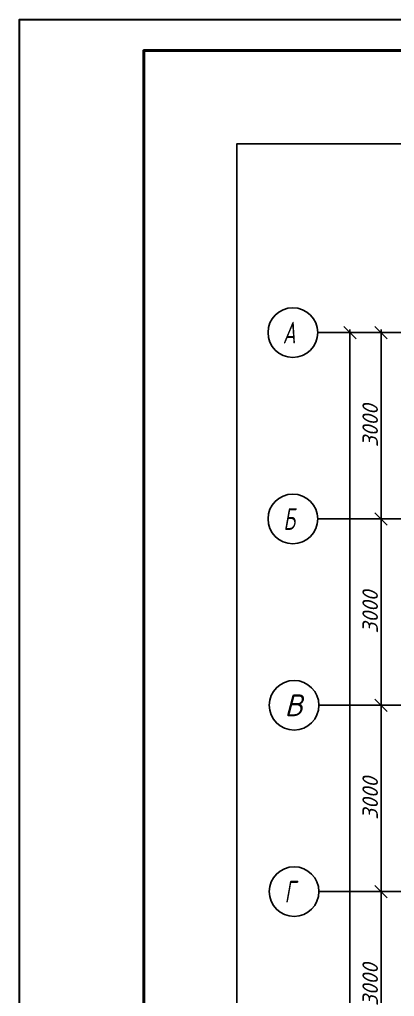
# Model space of a CAD drawing. Header units: millimetres. Extents: x 0 to 1293, y 0 to 420.
# Drawn here: x 0 to 60.3, y 262.7 to 420 of the extents above; entities that cross this region are included whole.
import ezdxf

# ---------------------------------------------------------------- set-up
doc = ezdxf.new("R2010")
doc.units = ezdxf.units.MM
doc.linetypes.add('ГОСТ 2.303 5', pattern=[24, 20, -1.5, 1, -1.5])
for name, color, linetype in [('Viewport2ForCustomObjects_0', 7, 'Continuous'), ('Рамка', 7, 'Continuous'), ('Строительные оси', 7, 'Continuous')]:
    doc.layers.add(name, color=color, linetype=linetype)
doc.styles.add('2.5', font='isocpeui.ttf')
doc.styles.add('CustomTextStyle69', font='isocpeui.ttf', dxfattribs={"width": 0.663175, "height": 3.5})
doc.styles.add('CustomTextStyle71', font='isocpeui.ttf', dxfattribs={"width": 0.663175, "height": 3.5})
doc.styles.add('CustomTextStyle72', font='isocpeui.ttf', dxfattribs={"width": 0.663175, "height": 3.5})
doc.styles.add('CustomTextStyle75', font='isocpeui.ttf', dxfattribs={"width": 0.987755, "height": 3.5})
doc.dimstyles.new('ISO-100', dxfattribs={"dimtxt": 2.5, "dimasz": 2, "dimexe": 0.5, "dimexo": 0.5, "dimgap": 0.5, "dimtad": 1, "dimdec": 0, "dimlfac": 100, "dimzin": 0, "dimdsep": 46, "dimtxsty": '2.5', "dimblk": 'OBLIQUE', "dimcen": 0, "dimdle": 0.5, "dimclrd": 3, "dimclre": 3, "dimadec": 0, "dimazin": 0, "dimtfac": 1, "dimtdec": 0, "dimtmove": 0, "dimatfit": 1, "dimfxl": 1, "dimtolj": 1, "dimtzin": 0, "dimlwd": -1, "dimarcsym": 0})

# ---------------------------------------------------------------- blocks, each defined once
blk = doc.blocks.new('_Oblique')
at = {"color": 0, "linetype": 'ByBlock', "lineweight": -2}
blk.add_line((-0.5, -0.5), (0.5, 0.5), dxfattribs=at)
blk = doc.blocks.new('*D584')
at = {"layer": 'Defpoints', "color": 0, "ltscale": 100, "transparency": 16777216}
for p in [(48.19, 279.59), (58.19, 279.59), (48.19, 249.59)]:
    blk.add_point(p, dxfattribs=at)
at = {"layer": 'Строительные оси', "color": 3, "ltscale": 100, "transparency": 16777216}
blk.add_line((58.19, 249.09), (58.19, 280.09), dxfattribs=at)
at = {"layer": 'Строительные оси', "color": 3, "lineweight": -2, "ltscale": 100, "transparency": 16777216}
for p, q in [((48.69, 279.59), (58.69, 279.59)), ((48.69, 249.59), (58.69, 249.59))]:
    blk.add_line(p, q, dxfattribs=at)
at = {"layer": 'Строительные оси', "color": 3, "ltscale": 100, "transparency": 16777216, "xscale": 2, "yscale": 2, "zscale": 2}
for p, rotation in [((58.19, 279.59), 90), ((58.19, 249.59), 270)]:
    blk.add_blockref('_Oblique', p, dxfattribs=dict(at, rotation=rotation))
at = {"layer": 'Строительные оси', "color": 0, "ltscale": 100, "transparency": 16777216, "insert": (56.44, 264.59), "char_height": 2.5, "attachment_point": 5, "rotation": 90, "style": '2.5'}
blk.add_mtext('\\A1;3000', dxfattribs=at)
blk = doc.blocks.new('*D585')
at = {"layer": 'Defpoints', "color": 0, "ltscale": 100, "transparency": 16777216}
for p in [(48.19, 309.59), (58.19, 309.59), (48.19, 279.59)]:
    blk.add_point(p, dxfattribs=at)
at = {"layer": 'Строительные оси', "color": 3, "ltscale": 100, "transparency": 16777216}
blk.add_line((58.19, 279.09), (58.19, 310.09), dxfattribs=at)
at = {"layer": 'Строительные оси', "color": 3, "lineweight": -2, "ltscale": 100, "transparency": 16777216}
for p, q in [((48.69, 309.59), (58.69, 309.59)), ((48.69, 279.59), (58.69, 279.59))]:
    blk.add_line(p, q, dxfattribs=at)
at = {"layer": 'Строительные оси', "color": 3, "ltscale": 100, "transparency": 16777216, "xscale": 2, "yscale": 2, "zscale": 2}
for p, rotation in [((58.19, 309.59), 90), ((58.19, 279.59), 270)]:
    blk.add_blockref('_Oblique', p, dxfattribs=dict(at, rotation=rotation))
at = {"layer": 'Строительные оси', "color": 0, "ltscale": 100, "transparency": 16777216, "insert": (56.44, 294.59), "char_height": 2.5, "attachment_point": 5, "rotation": 90, "style": '2.5'}
blk.add_mtext('\\A1;3000', dxfattribs=at)
blk = doc.blocks.new('*D586')
at = {"layer": 'Defpoints', "color": 0, "ltscale": 100, "transparency": 16777216}
for p in [(48, 339.59), (58.19, 339.59), (48.19, 309.59)]:
    blk.add_point(p, dxfattribs=at)
at = {"layer": 'Строительные оси', "color": 3, "ltscale": 100, "transparency": 16777216}
blk.add_line((58.19, 309.09), (58.19, 340.09), dxfattribs=at)
at = {"layer": 'Строительные оси', "color": 3, "lineweight": -2, "ltscale": 100, "transparency": 16777216}
for p, q in [((48.5, 339.59), (58.69, 339.59)), ((48.69, 309.59), (58.69, 309.59))]:
    blk.add_line(p, q, dxfattribs=at)
at = {"layer": 'Строительные оси', "color": 3, "ltscale": 100, "transparency": 16777216, "xscale": 2, "yscale": 2, "zscale": 2}
for p, rotation in [((58.19, 339.59), 90), ((58.19, 309.59), 270)]:
    blk.add_blockref('_Oblique', p, dxfattribs=dict(at, rotation=rotation))
at = {"layer": 'Строительные оси', "color": 0, "ltscale": 100, "transparency": 16777216, "insert": (56.44, 324.59), "char_height": 2.5, "attachment_point": 5, "rotation": 90, "style": '2.5'}
blk.add_mtext('\\A1;3000', dxfattribs=at)
blk = doc.blocks.new('*D587')
at = {"layer": 'Defpoints', "color": 0, "ltscale": 100, "transparency": 16777216}
for p in [(48, 369.59), (58.19, 369.59), (48, 339.59)]:
    blk.add_point(p, dxfattribs=at)
at = {"layer": 'Строительные оси', "color": 3, "ltscale": 100, "transparency": 16777216}
blk.add_line((58.19, 339.09), (58.19, 370.09), dxfattribs=at)
at = {"layer": 'Строительные оси', "color": 3, "lineweight": -2, "ltscale": 100, "transparency": 16777216}
for p, q in [((48.5, 369.59), (58.69, 369.59)), ((48.5, 339.59), (58.69, 339.59))]:
    blk.add_line(p, q, dxfattribs=at)
at = {"layer": 'Строительные оси', "color": 3, "ltscale": 100, "transparency": 16777216, "xscale": 2, "yscale": 2, "zscale": 2}
for p, rotation in [((58.19, 369.59), 90), ((58.19, 339.59), 270)]:
    blk.add_blockref('_Oblique', p, dxfattribs=dict(at, rotation=rotation))
at = {"layer": 'Строительные оси', "color": 0, "ltscale": 100, "transparency": 16777216, "insert": (56.44, 354.59), "char_height": 2.5, "attachment_point": 5, "rotation": 90, "style": '2.5'}
blk.add_mtext('\\A1;3000', dxfattribs=at)
blk = doc.blocks.new('*D588')
at = {"layer": 'Defpoints', "color": 0, "ltscale": 100, "transparency": 16777216}
for p in [(48, 369.59), (48.19, 99.59), (53.19, 99.59)]:
    blk.add_point(p, dxfattribs=at)
at = {"layer": 'Строительные оси', "color": 3, "ltscale": 100, "transparency": 16777216}
blk.add_line((53.19, 370.09), (53.19, 99.09), dxfattribs=at)
at = {"layer": 'Строительные оси', "color": 3, "lineweight": -2, "ltscale": 100, "transparency": 16777216}
for p, q in [((48.5, 369.59), (53.69, 369.59)), ((48.69, 99.59), (53.69, 99.59))]:
    blk.add_line(p, q, dxfattribs=at)
at = {"layer": 'Строительные оси', "color": 3, "ltscale": 100, "transparency": 16777216, "xscale": 2, "yscale": 2, "zscale": 2}
for p, rotation in [((53.19, 369.59), 90), ((53.19, 99.59), 270)]:
    blk.add_blockref('_Oblique', p, dxfattribs=dict(at, rotation=rotation))
at = {"layer": 'Строительные оси', "color": 0, "ltscale": 100, "transparency": 16777216, "insert": (51.42, 234.59), "char_height": 2.5, "attachment_point": 5, "rotation": 90, "style": '2.5'}
blk.add_mtext('\\A1;27000', dxfattribs=at)
blk = doc.blocks.new('*E596')
at = {"layer": 'Строительные оси', "color": 3, "linetype": 'ГОСТ 2.303 5', "lineweight": 25}
for p, q in [((14, 308), (8, 308)), ((484.19, 308), (14, 308)), ((14, 278), (8, 278)), ((484.19, 278), (14, 278)), ((14.19, 248), (8.19, 248)), ((578.19, 248), (14.19, 248)), ((14.19, 218), (8.19, 218)), ((578.19, 218), (14.19, 218))]:
    blk.add_line(p, q, dxfattribs=at)
at = {"layer": 'Строительные оси', "color": 3, "linetype": 'Continuous', "lineweight": -3}
for centre in [(4, 308), (4, 278), (4.19, 248), (4.19, 218)]:
    blk.add_circle(centre, 4, dxfattribs=at)
at = {"layer": 'Строительные оси', "linetype": 'Continuous', "lineweight": 25}
for s, style, width, p in [('А', 'CustomTextStyle72', 0.663175, (2.37, 306.25)), ('Б', 'CustomTextStyle71', 0.663175, (2.47, 276.25)), ('В', 'CustomTextStyle75', 0.987755, (2.65, 246.25)), ('Г', 'CustomTextStyle69', 0.663175, (2.66, 216.25))]:
    blk.add_text(s, height=3.5, dxfattribs=dict(at, style=style, width=width)).set_placement(p)

msp = doc.modelspace()

# ---------------------------------------------------------------- linework, layer by layer
at = {"layer": 'Defpoints', "linetype": 'Continuous'}
msp.add_lwpolyline([(35, 56.586), (637.188, 56.586), (637.188, 400), (35, 400)], close=True, dxfattribs=at)
at = {"layer": 'Рамка', "lineweight": 30}
msp.add_lwpolyline([(891, 0), (0, 0), (0, 420), (891, 420)], close=True, dxfattribs=at)
at = {"layer": 'Рамка', "lineweight": 50}
msp.add_lwpolyline([(886, 5), (886, 415), (20, 415), (20, 5)], close=True, dxfattribs=at)

# ---------------------------------------------------------------- block references
at = {"layer": 'Viewport2ForCustomObjects_0'}
msp.add_blockref('*E596', (40, 61.586), dxfattribs=at)

# ---------------------------------------------------------------- dimensions: what is measured, and where the dimension line sits
at = {"layer": 'Строительные оси', "ltscale": 100}
for base, p1, p2, picture, middle in [((58.188, 369.586), (48, 339.586), (48, 369.586), '*D587', (56.438, 354.586)), ((53.188, 99.586), (48, 369.586), (48.188, 99.586), '*D588', (51.421, 234.586)), ((58.188, 339.586), (48.188, 309.586), (48, 339.586), '*D586', (56.438, 324.586)), ((58.188, 309.586), (48.188, 279.586), (48.188, 309.586), '*D585', (56.438, 294.586)), ((58.188, 279.586), (48.188, 249.586), (48.188, 279.586), '*D584', (56.438, 264.586))]:
    dim = msp.add_linear_dim(base=base, p1=p1, p2=p2, angle=90, dimstyle='ISO-100', override={"dimscale": 1, "dimlfac": 100}, dxfattribs=at)
    dim.commit()
    dim.dimension.update_dxf_attribs({"geometry": picture, "text_midpoint": middle})

doc.saveas('drawing.dxf')
